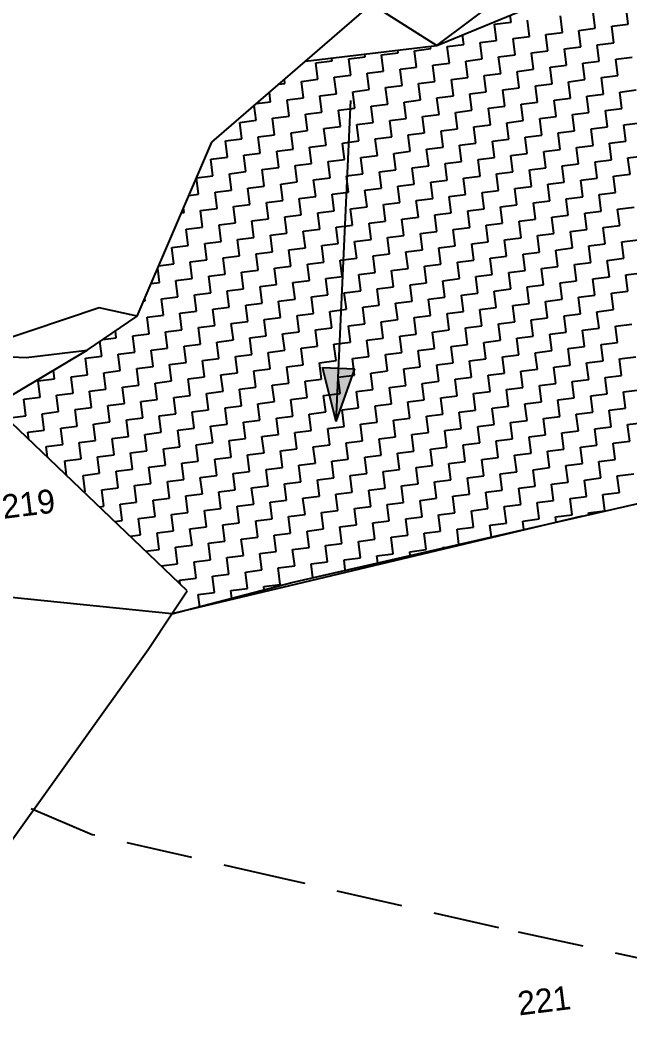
# Model space of a CAD drawing. Header units: metres. Extents: x 286056 to 292206, y 2024114 to 2027347.
# Drawn here: x 289647 to 290004, y 2025392 to 2025983 of the extents above; entities that cross this region are included whole.
import ezdxf
from ezdxf.enums import TextEntityAlignment as Align

# ---------------------------------------------------------------- set-up
doc = ezdxf.new("R2010")
doc.units = ezdxf.units.M
doc.linetypes.add('DASHDOT', pattern=[1, 0.5, -0.25, 0, -0.25])
doc.linetypes.add('DASHED', pattern=[0.75, 0.5, -0.25])
for name, color, linetype in [('LINE_FOOTPATH', 1, 'DASHED'), ('POLY_HATCH', 12, 'Continuous'), ('POLY_PARCEL', 6, 'Continuous'), ('POLY_WATER', 4, 'Continuous'), ('TEXT_PARCEL', 7, 'Continuous'), ('V_BOUND_LINE', 7, 'Continuous'), ('V_BOUND_STREAM_LINE', 7, 'DASHDOT')]:
    doc.layers.add(name, color=color, linetype=linetype)
doc.styles.add('TEXT_MAP', font='')
doc.styles.get('TEXT_MAP').set_extended_font_data('Kruti Dev 050')

# ---------------------------------------------------------------- blocks, each defined once
blk = doc.blocks.new('13')
h = blk.add_hatch(color=256)
h.paths.add_polyline_path([(466.376, 306.915), (465.162, 307.121), (465.701, 302.945)])
h.paths.add_polyline_path([(465.701, 302.945), (467.59, 306.709), (466.376, 306.915)])
for points in [[(465.701, 302.945), (469.766, 326.862)], [(465.162, 307.121), (467.59, 306.709)], [(465.701, 302.945), (465.162, 307.121)], [(465.701, 302.945), (467.59, 306.709)]]:
    blk.add_lwpolyline(points)
at = {"layer": 'LINE_FOOTPATH', "ltscale": 10}
for p, q in [((443.589, 274.238), (431.989, 280.959)), ((457.879, 269.029), (443.589, 274.238)), ((473.177, 263.484), (457.879, 269.029)), ((507.64, 251.386), (473.177, 263.484))]:
    blk.add_line(p, q, dxfattribs=at)
at = {"layer": 'POLY_HATCH'}
for p, q in [((476.716, 330.19), (483.539, 332.048)), ((466.731, 330.219), (476.716, 330.19)), ((451.759, 312.681), (458.976, 325.031)), ((447.713, 310.604), (451.759, 312.681)), ((440.178, 307.282), (447.713, 310.604)), ((483.247, 293.562), (451.593, 290.062)), ((451.593, 290.062), (452.971, 291.638))]:
    blk.add_line(p, q, dxfattribs=at)
at = {"layer": 'POLY_HATCH', "linetype": 'Continuous'}
for p, q in [((481.25, 331.25), (482.5, 331.25)), ((481.25, 330), (481.25, 331.25)), ((482.5, 331.25), (482.5, 331.765)), ((483.75, 330), (483.75, 331.25)), ((486.25, 330), (486.25, 331.25)), ((488.75, 330), (488.75, 331.25)), ((491.25, 330), (491.25, 331.25)), ((478.75, 330), (478.75, 330.744)), ((467.5, 330), (468.75, 330)), ((467.5, 328.75), (467.5, 330)), ((468.75, 330), (468.75, 330.213)), ((470, 330), (471.25, 330)), ((470, 328.75), (470, 330)), ((471.25, 330), (471.25, 330.206)), ((472.5, 330), (473.75, 330)), ((472.5, 328.75), (472.5, 330)), ((473.75, 330), (473.75, 330.198)), ((475, 330), (476.25, 330)), ((475, 328.75), (475, 330)), ((476.25, 330), (476.25, 330.191)), ((477.5, 330), (478.75, 330)), ((477.5, 328.75), (477.5, 330)), ((480, 330), (481.25, 330)), ((480, 328.75), (480, 330)), ((482.5, 330), (483.75, 330)), ((482.5, 328.75), (482.5, 330)), ((485, 330), (486.25, 330)), ((485, 328.75), (485, 330)), ((487.5, 330), (488.75, 330)), ((487.5, 328.75), (487.5, 330)), ((490, 330), (491.25, 330)), ((490, 328.75), (490, 330)), ((465, 328.75), (465, 329.061)), ((463.75, 327.5), (463.75, 328.225)), ((464.535, 328.75), (465, 328.75)), ((466.25, 328.75), (467.5, 328.75)), ((466.25, 327.5), (466.25, 328.75)), ((468.75, 328.75), (470, 328.75)), ((468.75, 327.5), (468.75, 328.75)), ((471.25, 328.75), (472.5, 328.75)), ((471.25, 327.5), (471.25, 328.75)), ((473.75, 328.75), (475, 328.75)), ((473.75, 327.5), (473.75, 328.75)), ((476.25, 328.75), (477.5, 328.75)), ((476.25, 327.5), (476.25, 328.75)), ((478.75, 328.75), (480, 328.75)), ((478.75, 327.5), (478.75, 328.75)), ((481.25, 328.75), (482.5, 328.75)), ((481.25, 327.5), (481.25, 328.75)), ((483.75, 328.75), (485, 328.75)), ((483.75, 327.5), (483.75, 328.75)), ((486.25, 328.75), (487.5, 328.75)), ((486.25, 327.5), (486.25, 328.75)), ((488.75, 328.75), (490, 328.75)), ((488.75, 327.5), (488.75, 328.75)), ((462.5, 326.25), (462.5, 327.389)), ((462.667, 327.5), (463.75, 327.5)), ((465, 327.5), (466.25, 327.5)), ((465, 326.25), (465, 327.5)), ((467.5, 327.5), (468.75, 327.5)), ((467.5, 326.25), (467.5, 327.5)), ((470, 327.5), (471.25, 327.5)), ((470, 326.25), (470, 327.5)), ((472.5, 327.5), (473.75, 327.5)), ((472.5, 326.25), (472.5, 327.5)), ((475, 327.5), (476.25, 327.5)), ((475, 326.25), (475, 327.5)), ((477.5, 327.5), (478.75, 327.5)), ((477.5, 326.25), (477.5, 327.5)), ((480, 327.5), (481.25, 327.5)), ((480, 326.25), (480, 327.5)), ((482.5, 327.5), (483.75, 327.5)), ((482.5, 326.25), (482.5, 327.5)), ((485, 327.5), (486.25, 327.5)), ((485, 326.25), (485, 327.5)), ((487.5, 327.5), (488.75, 327.5)), ((487.5, 326.25), (487.5, 327.5)), ((490, 327.5), (491.25, 327.5)), ((490, 326.25), (490, 327.5)), ((461.25, 326.25), (462.5, 326.25)), ((461.25, 325), (461.25, 326.25)), ((463.75, 326.25), (465, 326.25)), ((463.75, 325), (463.75, 326.25)), ((466.25, 326.25), (467.5, 326.25)), ((466.25, 325), (466.25, 326.25)), ((468.75, 326.25), (470, 326.25)), ((468.75, 325), (468.75, 326.25)), ((471.25, 326.25), (472.5, 326.25)), ((471.25, 325), (471.25, 326.25)), ((473.75, 326.25), (475, 326.25)), ((473.75, 325), (473.75, 326.25)), ((476.25, 326.25), (477.5, 326.25)), ((476.25, 325), (476.25, 326.25)), ((478.75, 326.25), (480, 326.25)), ((478.75, 325), (478.75, 326.25)), ((481.25, 326.25), (482.5, 326.25)), ((481.25, 325), (481.25, 326.25)), ((483.75, 326.25), (485, 326.25)), ((483.75, 325), (483.75, 326.25)), ((486.25, 326.25), (487.5, 326.25)), ((486.25, 325), (486.25, 326.25)), ((488.75, 326.25), (490, 326.25)), ((488.75, 325), (488.75, 326.25)), ((460, 325), (461.25, 325)), ((460, 323.75), (460, 325)), ((462.5, 325), (463.75, 325)), ((462.5, 323.75), (462.5, 325)), ((465, 325), (466.25, 325)), ((465, 323.75), (465, 325)), ((467.5, 325), (468.75, 325)), ((467.5, 323.75), (467.5, 325)), ((470, 325), (471.25, 325)), ((470, 323.75), (470, 325)), ((472.5, 325), (473.75, 325)), ((472.5, 323.75), (472.5, 325)), ((475, 325), (476.25, 325)), ((475, 323.75), (475, 325)), ((477.5, 325), (478.75, 325)), ((477.5, 323.75), (477.5, 325)), ((480, 325), (481.25, 325)), ((480, 323.75), (480, 325)), ((482.5, 325), (483.75, 325)), ((482.5, 323.75), (482.5, 325)), ((485, 325), (486.25, 325)), ((485, 323.75), (485, 325)), ((487.5, 325), (488.75, 325)), ((487.5, 323.75), (487.5, 325)), ((490, 325), (491.25, 325)), ((490, 323.75), (490, 325)), ((458.75, 323.75), (460, 323.75)), ((458.75, 322.5), (458.75, 323.75)), ((461.25, 323.75), (462.5, 323.75)), ((461.25, 322.5), (461.25, 323.75)), ((463.75, 323.75), (465, 323.75)), ((463.75, 322.5), (463.75, 323.75)), ((466.25, 323.75), (467.5, 323.75)), ((466.25, 322.5), (466.25, 323.75)), ((468.75, 323.75), (470, 323.75)), ((468.75, 322.5), (468.75, 323.75)), ((471.25, 323.75), (472.5, 323.75)), ((471.25, 322.5), (471.25, 323.75)), ((473.75, 323.75), (475, 323.75)), ((473.75, 322.5), (473.75, 323.75)), ((476.25, 323.75), (477.5, 323.75)), ((476.25, 322.5), (476.25, 323.75)), ((478.75, 323.75), (480, 323.75)), ((478.75, 322.5), (478.75, 323.75)), ((481.25, 323.75), (482.5, 323.75)), ((481.25, 322.5), (481.25, 323.75)), ((483.75, 323.75), (485, 323.75)), ((483.75, 322.5), (483.75, 323.75)), ((486.25, 323.75), (487.5, 323.75)), ((486.25, 322.5), (486.25, 323.75)), ((488.75, 323.75), (490, 323.75)), ((488.75, 322.5), (488.75, 323.75)), ((457.5, 322.5), (458.75, 322.5)), ((457.5, 321.25), (457.5, 322.5)), ((460, 322.5), (461.25, 322.5)), ((460, 321.25), (460, 322.5)), ((462.5, 322.5), (463.75, 322.5)), ((462.5, 321.25), (462.5, 322.5)), ((465, 322.5), (466.25, 322.5)), ((465, 321.25), (465, 322.5)), ((467.5, 322.5), (468.75, 322.5)), ((467.5, 321.25), (467.5, 322.5)), ((470, 322.5), (471.25, 322.5)), ((470, 321.25), (470, 322.5)), ((472.5, 322.5), (473.75, 322.5)), ((472.5, 321.25), (472.5, 322.5)), ((475, 322.5), (476.25, 322.5)), ((475, 321.25), (475, 322.5)), ((477.5, 322.5), (478.75, 322.5)), ((477.5, 321.25), (477.5, 322.5)), ((480, 322.5), (481.25, 322.5)), ((480, 321.25), (480, 322.5)), ((482.5, 322.5), (483.75, 322.5)), ((482.5, 321.25), (482.5, 322.5)), ((485, 322.5), (486.25, 322.5)), ((485, 321.25), (485, 322.5)), ((487.5, 322.5), (488.75, 322.5)), ((487.5, 321.25), (487.5, 322.5)), ((490, 322.5), (491.25, 322.5)), ((490, 321.25), (490, 322.5)), ((456.766, 321.25), (457.5, 321.25)), ((458.75, 321.25), (460, 321.25)), ((458.75, 320), (458.75, 321.25)), ((461.25, 321.25), (462.5, 321.25)), ((461.25, 320), (461.25, 321.25)), ((463.75, 321.25), (465, 321.25)), ((463.75, 320), (463.75, 321.25)), ((466.25, 321.25), (467.5, 321.25)), ((466.25, 320), (466.25, 321.25)), ((468.75, 321.25), (470, 321.25)), ((468.75, 320), (468.75, 321.25)), ((471.25, 321.25), (472.5, 321.25)), ((471.25, 320), (471.25, 321.25)), ((473.75, 321.25), (475, 321.25)), ((473.75, 320), (473.75, 321.25)), ((476.25, 321.25), (477.5, 321.25)), ((476.25, 320), (476.25, 321.25)), ((478.75, 321.25), (480, 321.25)), ((478.75, 320), (478.75, 321.25)), ((481.25, 321.25), (482.5, 321.25)), ((481.25, 320), (481.25, 321.25)), ((483.75, 321.25), (485, 321.25)), ((483.75, 320), (483.75, 321.25)), ((486.25, 321.25), (487.5, 321.25)), ((486.25, 320), (486.25, 321.25)), ((488.75, 321.25), (490, 321.25)), ((488.75, 320), (488.75, 321.25)), ((456.036, 320), (456.25, 320)), ((456.25, 320), (456.25, 320.366)), ((457.5, 320), (458.75, 320)), ((457.5, 318.75), (457.5, 320)), ((460, 320), (461.25, 320)), ((460, 318.75), (460, 320)), ((462.5, 320), (463.75, 320)), ((462.5, 318.75), (462.5, 320)), ((465, 320), (466.25, 320)), ((465, 318.75), (465, 320)), ((467.5, 320), (468.75, 320)), ((467.5, 318.75), (467.5, 320)), ((470, 320), (471.25, 320)), ((470, 318.75), (470, 320)), ((472.5, 320), (473.75, 320)), ((472.5, 318.75), (472.5, 320)), ((475, 320), (476.25, 320)), ((475, 318.75), (475, 320)), ((477.5, 320), (478.75, 320)), ((477.5, 318.75), (477.5, 320)), ((480, 320), (481.25, 320)), ((480, 318.75), (480, 320)), ((482.5, 320), (483.75, 320)), ((482.5, 318.75), (482.5, 320)), ((485, 320), (486.25, 320)), ((485, 318.75), (485, 320)), ((487.5, 320), (488.75, 320)), ((487.5, 318.75), (487.5, 320)), ((490, 320), (491.25, 320)), ((490, 318.75), (490, 320)), ((456.25, 318.75), (457.5, 318.75)), ((456.25, 317.5), (456.25, 318.75)), ((458.75, 318.75), (460, 318.75)), ((458.75, 317.5), (458.75, 318.75)), ((461.25, 318.75), (462.5, 318.75)), ((461.25, 317.5), (461.25, 318.75)), ((463.75, 318.75), (465, 318.75)), ((463.75, 317.5), (463.75, 318.75)), ((466.25, 318.75), (467.5, 318.75)), ((466.25, 317.5), (466.25, 318.75)), ((468.75, 318.75), (470, 318.75)), ((468.75, 317.5), (468.75, 318.75)), ((471.25, 318.75), (472.5, 318.75)), ((471.25, 317.5), (471.25, 318.75)), ((473.75, 318.75), (475, 318.75)), ((473.75, 317.5), (473.75, 318.75)), ((476.25, 318.75), (477.5, 318.75)), ((476.25, 317.5), (476.25, 318.75)), ((478.75, 318.75), (480, 318.75)), ((478.75, 317.5), (478.75, 318.75)), ((481.25, 318.75), (482.5, 318.75)), ((481.25, 317.5), (481.25, 318.75)), ((483.75, 318.75), (485, 318.75)), ((483.75, 317.5), (483.75, 318.75)), ((486.25, 318.75), (487.5, 318.75)), ((486.25, 317.5), (486.25, 318.75)), ((488.75, 318.75), (490, 318.75)), ((488.75, 317.5), (488.75, 318.75)), ((455, 317.5), (456.25, 317.5)), ((455, 316.25), (455, 317.5)), ((457.5, 317.5), (458.75, 317.5)), ((457.5, 316.25), (457.5, 317.5)), ((460, 317.5), (461.25, 317.5)), ((460, 316.25), (460, 317.5)), ((462.5, 317.5), (463.75, 317.5)), ((462.5, 316.25), (462.5, 317.5)), ((465, 317.5), (466.25, 317.5)), ((465, 316.25), (465, 317.5)), ((467.5, 317.5), (468.75, 317.5)), ((467.5, 316.25), (467.5, 317.5)), ((470, 317.5), (471.25, 317.5)), ((470, 316.25), (470, 317.5)), ((472.5, 317.5), (473.75, 317.5)), ((472.5, 316.25), (472.5, 317.5)), ((475, 317.5), (476.25, 317.5)), ((475, 316.25), (475, 317.5)), ((477.5, 317.5), (478.75, 317.5)), ((477.5, 316.25), (477.5, 317.5)), ((480, 317.5), (481.25, 317.5)), ((480, 316.25), (480, 317.5)), ((482.5, 317.5), (483.75, 317.5)), ((482.5, 316.25), (482.5, 317.5)), ((485, 317.5), (486.25, 317.5)), ((485, 316.25), (485, 317.5)), ((487.5, 317.5), (488.75, 317.5)), ((487.5, 316.25), (487.5, 317.5)), ((453.75, 315), (453.75, 316.088)), ((453.845, 316.25), (455, 316.25)), ((456.25, 316.25), (457.5, 316.25)), ((456.25, 315), (456.25, 316.25)), ((458.75, 316.25), (460, 316.25)), ((458.75, 315), (458.75, 316.25)), ((461.25, 316.25), (462.5, 316.25)), ((461.25, 315), (461.25, 316.25)), ((463.75, 316.25), (465, 316.25)), ((463.75, 315), (463.75, 316.25)), ((466.25, 316.25), (467.5, 316.25)), ((466.25, 315), (466.25, 316.25)), ((468.75, 316.25), (470, 316.25)), ((468.75, 315), (468.75, 316.25)), ((471.25, 316.25), (472.5, 316.25)), ((471.25, 315), (471.25, 316.25)), ((473.75, 316.25), (475, 316.25)), ((473.75, 315), (473.75, 316.25)), ((476.25, 316.25), (477.5, 316.25)), ((476.25, 315), (476.25, 316.25)), ((478.75, 316.25), (480, 316.25)), ((478.75, 315), (478.75, 316.25)), ((481.25, 316.25), (482.5, 316.25)), ((481.25, 315), (481.25, 316.25)), ((483.75, 316.25), (485, 316.25)), ((483.75, 315), (483.75, 316.25)), ((486.25, 316.25), (487.5, 316.25)), ((486.25, 315), (486.25, 316.25)), ((488.75, 316.25), (490, 316.25)), ((488.75, 315), (488.75, 316.25)), ((453.114, 315), (453.75, 315)), ((455, 315), (456.25, 315)), ((455, 313.75), (455, 315)), ((457.5, 315), (458.75, 315)), ((457.5, 313.75), (457.5, 315)), ((460, 315), (461.25, 315)), ((460, 313.75), (460, 315)), ((462.5, 315), (463.75, 315)), ((462.5, 313.75), (462.5, 315)), ((465, 315), (466.25, 315)), ((465, 313.75), (465, 315)), ((467.5, 315), (468.75, 315)), ((467.5, 313.75), (467.5, 315)), ((470, 315), (471.25, 315)), ((470, 313.75), (470, 315)), ((472.5, 315), (473.75, 315)), ((472.5, 313.75), (472.5, 315)), ((475, 315), (476.25, 315)), ((475, 313.75), (475, 315)), ((477.5, 315), (478.75, 315)), ((477.5, 313.75), (477.5, 315)), ((480, 315), (481.25, 315)), ((480, 313.75), (480, 315)), ((482.5, 315), (483.75, 315)), ((482.5, 313.75), (482.5, 315)), ((485, 315), (486.25, 315)), ((485, 313.75), (485, 315)), ((487.5, 315), (488.75, 315)), ((487.5, 313.75), (487.5, 315)), ((452.384, 313.75), (452.5, 313.75)), ((452.5, 313.75), (452.5, 313.949)), ((453.75, 313.75), (455, 313.75)), ((453.75, 312.5), (453.75, 313.75)), ((456.25, 313.75), (457.5, 313.75)), ((456.25, 312.5), (456.25, 313.75)), ((458.75, 313.75), (460, 313.75)), ((458.75, 312.5), (458.75, 313.75)), ((461.25, 313.75), (462.5, 313.75)), ((461.25, 312.5), (461.25, 313.75)), ((463.75, 313.75), (465, 313.75)), ((463.75, 312.5), (463.75, 313.75)), ((466.25, 313.75), (467.5, 313.75)), ((466.25, 312.5), (466.25, 313.75)), ((468.75, 313.75), (470, 313.75)), ((468.75, 312.5), (468.75, 313.75)), ((471.25, 313.75), (472.5, 313.75)), ((471.25, 312.5), (471.25, 313.75)), ((473.75, 313.75), (475, 313.75)), ((473.75, 312.5), (473.75, 313.75)), ((476.25, 313.75), (477.5, 313.75)), ((476.25, 312.5), (476.25, 313.75)), ((478.75, 313.75), (480, 313.75)), ((478.75, 312.5), (478.75, 313.75)), ((481.25, 313.75), (482.5, 313.75)), ((481.25, 312.5), (481.25, 313.75)), ((483.75, 313.75), (485, 313.75)), ((483.75, 312.5), (483.75, 313.75)), ((486.25, 313.75), (487.5, 313.75)), ((486.25, 312.5), (486.25, 313.75)), ((488.75, 313.75), (490, 313.75)), ((488.75, 312.5), (488.75, 313.75)), ((452.5, 312.5), (453.75, 312.5)), ((452.5, 311.25), (452.5, 312.5)), ((455, 312.5), (456.25, 312.5)), ((455, 311.25), (455, 312.5)), ((457.5, 312.5), (458.75, 312.5)), ((457.5, 311.25), (457.5, 312.5)), ((460, 312.5), (461.25, 312.5)), ((460, 311.25), (460, 312.5)), ((462.5, 312.5), (463.75, 312.5)), ((462.5, 311.25), (462.5, 312.5)), ((465, 312.5), (466.25, 312.5)), ((465, 311.25), (465, 312.5)), ((467.5, 312.5), (468.75, 312.5)), ((467.5, 311.25), (467.5, 312.5)), ((470, 312.5), (471.25, 312.5)), ((470, 311.25), (470, 312.5)), ((472.5, 312.5), (473.75, 312.5)), ((472.5, 311.25), (472.5, 312.5)), ((475, 312.5), (476.25, 312.5)), ((475, 311.25), (475, 312.5)), ((477.5, 312.5), (478.75, 312.5)), ((477.5, 311.25), (477.5, 312.5)), ((480, 312.5), (481.25, 312.5)), ((480, 311.25), (480, 312.5)), ((482.5, 312.5), (483.75, 312.5)), ((482.5, 311.25), (482.5, 312.5)), ((485, 312.5), (486.25, 312.5)), ((485, 311.25), (485, 312.5)), ((487.5, 312.5), (488.75, 312.5)), ((487.5, 311.25), (487.5, 312.5)), ((450, 311.25), (450, 311.778)), ((448.75, 310), (448.75, 311.137)), ((448.971, 311.25), (450, 311.25)), ((451.25, 311.25), (452.5, 311.25)), ((451.25, 310), (451.25, 311.25)), ((453.75, 311.25), (455, 311.25)), ((453.75, 310), (453.75, 311.25)), ((456.25, 311.25), (457.5, 311.25)), ((456.25, 310), (456.25, 311.25)), ((458.75, 311.25), (460, 311.25)), ((458.75, 310), (458.75, 311.25)), ((461.25, 311.25), (462.5, 311.25)), ((461.25, 310), (461.25, 311.25)), ((463.75, 311.25), (465, 311.25)), ((463.75, 310), (463.75, 311.25)), ((466.25, 311.25), (467.5, 311.25)), ((466.25, 310), (466.25, 311.25)), ((468.75, 311.25), (470, 311.25)), ((468.75, 310), (468.75, 311.25)), ((471.25, 311.25), (472.5, 311.25)), ((471.25, 310), (471.25, 311.25)), ((473.75, 311.25), (475, 311.25)), ((473.75, 310), (473.75, 311.25)), ((476.25, 311.25), (477.5, 311.25)), ((476.25, 310), (476.25, 311.25)), ((478.75, 311.25), (480, 311.25)), ((478.75, 310), (478.75, 311.25)), ((481.25, 311.25), (482.5, 311.25)), ((481.25, 310), (481.25, 311.25)), ((483.75, 311.25), (485, 311.25)), ((483.75, 310), (483.75, 311.25)), ((486.25, 311.25), (487.5, 311.25)), ((486.25, 310), (486.25, 311.25)), ((488.75, 311.25), (490, 311.25)), ((488.75, 310), (488.75, 311.25)), ((447.5, 310), (448.75, 310)), ((447.5, 308.75), (447.5, 310)), ((450, 310), (451.25, 310)), ((450, 308.75), (450, 310)), ((452.5, 310), (453.75, 310)), ((452.5, 308.75), (452.5, 310)), ((455, 310), (456.25, 310)), ((455, 308.75), (455, 310)), ((457.5, 310), (458.75, 310)), ((457.5, 308.75), (457.5, 310)), ((460, 310), (461.25, 310)), ((460, 308.75), (460, 310)), ((462.5, 310), (463.75, 310)), ((462.5, 308.75), (462.5, 310)), ((465, 310), (466.25, 310)), ((465, 308.75), (465, 310)), ((467.5, 310), (468.75, 310)), ((467.5, 308.75), (467.5, 310)), ((470, 310), (471.25, 310)), ((470, 308.75), (470, 310)), ((472.5, 310), (473.75, 310)), ((472.5, 308.75), (472.5, 310)), ((475, 310), (476.25, 310)), ((475, 308.75), (475, 310)), ((477.5, 310), (478.75, 310)), ((477.5, 308.75), (477.5, 310)), ((480, 310), (481.25, 310)), ((480, 308.75), (480, 310)), ((482.5, 310), (483.75, 310)), ((482.5, 308.75), (482.5, 310)), ((485, 310), (486.25, 310)), ((485, 308.75), (485, 310)), ((487.5, 310), (488.75, 310)), ((487.5, 308.75), (487.5, 310)), ((445, 308.75), (445, 309.408)), ((443.75, 308.75), (445, 308.75)), ((443.75, 307.5), (443.75, 308.75)), ((446.25, 308.75), (447.5, 308.75)), ((446.25, 307.5), (446.25, 308.75)), ((448.75, 308.75), (450, 308.75)), ((448.75, 307.5), (448.75, 308.75)), ((451.25, 308.75), (452.5, 308.75)), ((451.25, 307.5), (451.25, 308.75)), ((453.75, 308.75), (455, 308.75)), ((453.75, 307.5), (453.75, 308.75)), ((456.25, 308.75), (457.5, 308.75)), ((456.25, 307.5), (456.25, 308.75)), ((458.75, 308.75), (460, 308.75)), ((458.75, 307.5), (458.75, 308.75)), ((461.25, 308.75), (462.5, 308.75)), ((461.25, 307.5), (461.25, 308.75)), ((463.75, 308.75), (465, 308.75)), ((463.75, 307.5), (463.75, 308.75)), ((466.25, 308.75), (467.5, 308.75)), ((466.25, 307.5), (466.25, 308.75)), ((468.75, 308.75), (470, 308.75)), ((468.75, 307.5), (468.75, 308.75)), ((471.25, 308.75), (472.5, 308.75)), ((471.25, 307.5), (471.25, 308.75)), ((473.75, 308.75), (475, 308.75)), ((473.75, 307.5), (473.75, 308.75)), ((476.25, 308.75), (477.5, 308.75)), ((476.25, 307.5), (476.25, 308.75)), ((478.75, 308.75), (480, 308.75)), ((478.75, 307.5), (478.75, 308.75)), ((481.25, 308.75), (482.5, 308.75)), ((481.25, 307.5), (481.25, 308.75)), ((483.75, 308.75), (485, 308.75)), ((483.75, 307.5), (483.75, 308.75)), ((486.25, 308.75), (487.5, 308.75)), ((486.25, 307.5), (486.25, 308.75)), ((442.5, 307.5), (443.75, 307.5)), ((442.5, 306.25), (442.5, 307.5)), ((445, 307.5), (446.25, 307.5)), ((445, 306.25), (445, 307.5)), ((447.5, 307.5), (448.75, 307.5)), ((447.5, 306.25), (447.5, 307.5)), ((450, 307.5), (451.25, 307.5)), ((450, 306.25), (450, 307.5)), ((452.5, 307.5), (453.75, 307.5)), ((452.5, 306.25), (452.5, 307.5)), ((455, 307.5), (456.25, 307.5)), ((455, 306.25), (455, 307.5)), ((457.5, 307.5), (458.75, 307.5)), ((457.5, 306.25), (457.5, 307.5)), ((460, 307.5), (461.25, 307.5)), ((460, 306.25), (460, 307.5)), ((462.5, 307.5), (463.75, 307.5)), ((462.5, 306.25), (462.5, 307.5)), ((465, 307.5), (466.25, 307.5)), ((465, 306.25), (465, 307.5)), ((467.5, 307.5), (468.75, 307.5)), ((467.5, 306.25), (467.5, 307.5)), ((470, 307.5), (471.25, 307.5)), ((470, 306.25), (470, 307.5)), ((472.5, 307.5), (473.75, 307.5)), ((472.5, 306.25), (472.5, 307.5)), ((475, 307.5), (476.25, 307.5)), ((475, 306.25), (475, 307.5)), ((477.5, 307.5), (478.75, 307.5)), ((477.5, 306.25), (477.5, 307.5)), ((480, 307.5), (481.25, 307.5)), ((480, 306.25), (480, 307.5)), ((482.5, 307.5), (483.75, 307.5)), ((482.5, 306.25), (482.5, 307.5)), ((485, 307.5), (486.25, 307.5)), ((485, 306.25), (485, 307.5)), ((487.5, 307.5), (488.75, 307.5)), ((487.5, 306.25), (487.5, 307.5)), ((441.25, 306.25), (442.5, 306.25)), ((443.75, 306.25), (445, 306.25)), ((443.75, 305), (443.75, 306.25)), ((446.25, 306.25), (447.5, 306.25)), ((446.25, 305), (446.25, 306.25)), ((448.75, 306.25), (450, 306.25)), ((448.75, 305), (448.75, 306.25)), ((451.25, 306.25), (452.5, 306.25)), ((451.25, 305), (451.25, 306.25)), ((453.75, 306.25), (455, 306.25)), ((453.75, 305), (453.75, 306.25)), ((456.25, 306.25), (457.5, 306.25)), ((456.25, 305), (456.25, 306.25)), ((458.75, 306.25), (460, 306.25)), ((458.75, 305), (458.75, 306.25)), ((461.25, 306.25), (462.5, 306.25)), ((461.25, 305), (461.25, 306.25)), ((463.75, 306.25), (465, 306.25)), ((463.75, 305), (463.75, 306.25)), ((466.25, 306.25), (467.5, 306.25)), ((466.25, 305), (466.25, 306.25)), ((468.75, 306.25), (470, 306.25)), ((468.75, 305), (468.75, 306.25)), ((471.25, 306.25), (472.5, 306.25)), ((471.25, 305), (471.25, 306.25)), ((473.75, 306.25), (475, 306.25)), ((473.75, 305), (473.75, 306.25)), ((476.25, 306.25), (477.5, 306.25)), ((476.25, 305), (476.25, 306.25)), ((478.75, 306.25), (480, 306.25)), ((478.75, 305), (478.75, 306.25)), ((481.25, 306.25), (482.5, 306.25)), ((481.25, 305), (481.25, 306.25)), ((483.75, 306.25), (485, 306.25)), ((483.75, 305), (483.75, 306.25)), ((486.25, 306.25), (487.5, 306.25)), ((486.25, 305), (486.25, 306.25)), ((442.5, 305), (443.75, 305)), ((442.5, 304.443), (442.5, 305)), ((445, 305), (446.25, 305)), ((445, 303.75), (445, 305)), ((447.5, 305), (448.75, 305)), ((447.5, 303.75), (447.5, 305)), ((450, 305), (451.25, 305)), ((450, 303.75), (450, 305)), ((452.5, 305), (453.75, 305)), ((452.5, 303.75), (452.5, 305)), ((455, 305), (456.25, 305)), ((455, 303.75), (455, 305)), ((457.5, 305), (458.75, 305)), ((457.5, 303.75), (457.5, 305)), ((460, 305), (461.25, 305)), ((460, 303.75), (460, 305)), ((462.5, 305), (463.75, 305)), ((462.5, 303.75), (462.5, 305)), ((465, 305), (466.25, 305)), ((465, 303.75), (465, 305)), ((467.5, 305), (468.75, 305)), ((467.5, 303.75), (467.5, 305)), ((470, 305), (471.25, 305)), ((470, 303.75), (470, 305)), ((472.5, 305), (473.75, 305)), ((472.5, 303.75), (472.5, 305)), ((475, 305), (476.25, 305)), ((475, 303.75), (475, 305)), ((477.5, 305), (478.75, 305)), ((477.5, 303.75), (477.5, 305)), ((480, 305), (481.25, 305)), ((480, 303.75), (480, 305)), ((482.5, 305), (483.75, 305)), ((482.5, 303.75), (482.5, 305)), ((485, 305), (486.25, 305)), ((485, 303.75), (485, 305)), ((487.5, 305), (488.75, 305)), ((487.5, 303.75), (487.5, 305)), ((443.75, 303.75), (445, 303.75)), ((443.75, 302.914), (443.75, 303.75)), ((446.25, 303.75), (447.5, 303.75)), ((446.25, 302.5), (446.25, 303.75)), ((448.75, 303.75), (450, 303.75)), ((448.75, 302.5), (448.75, 303.75)), ((451.25, 303.75), (452.5, 303.75)), ((451.25, 302.5), (451.25, 303.75)), ((453.75, 303.75), (455, 303.75)), ((453.75, 302.5), (453.75, 303.75)), ((456.25, 303.75), (457.5, 303.75)), ((456.25, 302.5), (456.25, 303.75)), ((458.75, 303.75), (460, 303.75)), ((458.75, 302.5), (458.75, 303.75)), ((461.25, 303.75), (462.5, 303.75)), ((461.25, 302.5), (461.25, 303.75)), ((463.75, 303.75), (465, 303.75)), ((463.75, 302.5), (463.75, 303.75)), ((466.25, 303.75), (467.5, 303.75)), ((466.25, 302.5), (466.25, 303.75)), ((468.75, 303.75), (470, 303.75)), ((468.75, 302.5), (468.75, 303.75)), ((471.25, 303.75), (472.5, 303.75)), ((471.25, 302.5), (471.25, 303.75)), ((473.75, 303.75), (475, 303.75)), ((473.75, 302.5), (473.75, 303.75)), ((476.25, 303.75), (477.5, 303.75)), ((476.25, 302.5), (476.25, 303.75)), ((478.75, 303.75), (480, 303.75)), ((478.75, 302.5), (478.75, 303.75)), ((481.25, 303.75), (482.5, 303.75)), ((481.25, 302.5), (481.25, 303.75)), ((483.75, 303.75), (485, 303.75)), ((483.75, 302.5), (483.75, 303.75)), ((486.25, 303.75), (487.5, 303.75)), ((486.25, 302.5), (486.25, 303.75)), ((445, 302.5), (446.25, 302.5)), ((445, 301.385), (445, 302.5)), ((447.5, 302.5), (448.75, 302.5)), ((447.5, 301.25), (447.5, 302.5)), ((450, 302.5), (451.25, 302.5)), ((450, 301.25), (450, 302.5)), ((452.5, 302.5), (453.75, 302.5)), ((452.5, 301.25), (452.5, 302.5)), ((455, 302.5), (456.25, 302.5)), ((455, 301.25), (455, 302.5)), ((457.5, 302.5), (458.75, 302.5)), ((457.5, 301.25), (457.5, 302.5)), ((460, 302.5), (461.25, 302.5)), ((460, 301.25), (460, 302.5)), ((462.5, 302.5), (463.75, 302.5)), ((462.5, 301.25), (462.5, 302.5)), ((465, 302.5), (466.25, 302.5)), ((465, 301.25), (465, 302.5)), ((467.5, 302.5), (468.75, 302.5)), ((467.5, 301.25), (467.5, 302.5)), ((470, 302.5), (471.25, 302.5)), ((470, 301.25), (470, 302.5)), ((472.5, 302.5), (473.75, 302.5)), ((472.5, 301.25), (472.5, 302.5)), ((475, 302.5), (476.25, 302.5)), ((475, 301.25), (475, 302.5)), ((477.5, 302.5), (478.75, 302.5)), ((477.5, 301.25), (477.5, 302.5)), ((480, 302.5), (481.25, 302.5)), ((480, 301.25), (480, 302.5)), ((482.5, 302.5), (483.75, 302.5)), ((482.5, 301.25), (482.5, 302.5)), ((485, 302.5), (486.25, 302.5)), ((485, 301.25), (485, 302.5)), ((487.5, 302.5), (488.75, 302.5)), ((487.5, 301.25), (487.5, 302.5)), ((446.25, 301.25), (447.5, 301.25)), ((446.25, 300), (446.25, 301.25)), ((448.75, 301.25), (450, 301.25)), ((448.75, 300), (448.75, 301.25)), ((451.25, 301.25), (452.5, 301.25)), ((451.25, 300), (451.25, 301.25)), ((453.75, 301.25), (455, 301.25)), ((453.75, 300), (453.75, 301.25)), ((456.25, 301.25), (457.5, 301.25)), ((456.25, 300), (456.25, 301.25)), ((458.75, 301.25), (460, 301.25)), ((458.75, 300), (458.75, 301.25)), ((461.25, 301.25), (462.5, 301.25)), ((461.25, 300), (461.25, 301.25)), ((463.75, 301.25), (465, 301.25)), ((463.75, 300), (463.75, 301.25)), ((466.25, 301.25), (467.5, 301.25)), ((466.25, 300), (466.25, 301.25)), ((468.75, 301.25), (470, 301.25)), ((468.75, 300), (468.75, 301.25)), ((471.25, 301.25), (472.5, 301.25)), ((471.25, 300), (471.25, 301.25)), ((473.75, 301.25), (475, 301.25)), ((473.75, 300), (473.75, 301.25)), ((476.25, 301.25), (477.5, 301.25)), ((476.25, 300), (476.25, 301.25)), ((478.75, 301.25), (480, 301.25)), ((478.75, 300), (478.75, 301.25)), ((481.25, 301.25), (482.5, 301.25)), ((481.25, 300), (481.25, 301.25)), ((483.75, 301.25), (485, 301.25)), ((483.75, 300), (483.75, 301.25)), ((486.25, 301.25), (487.5, 301.25)), ((486.25, 300), (486.25, 301.25)), ((446.133, 300), (446.25, 300)), ((447.5, 300), (448.75, 300)), ((447.5, 298.75), (447.5, 300)), ((450, 300), (451.25, 300)), ((450, 298.75), (450, 300)), ((452.5, 300), (453.75, 300)), ((452.5, 298.75), (452.5, 300)), ((455, 300), (456.25, 300)), ((455, 298.75), (455, 300)), ((457.5, 300), (458.75, 300)), ((457.5, 298.75), (457.5, 300)), ((460, 300), (461.25, 300)), ((460, 298.75), (460, 300)), ((462.5, 300), (463.75, 300)), ((462.5, 298.75), (462.5, 300)), ((465, 300), (466.25, 300)), ((465, 298.75), (465, 300)), ((467.5, 300), (468.75, 300)), ((467.5, 298.75), (467.5, 300)), ((470, 300), (471.25, 300)), ((470, 298.75), (470, 300)), ((472.5, 300), (473.75, 300)), ((472.5, 298.75), (472.5, 300)), ((475, 300), (476.25, 300)), ((475, 298.75), (475, 300)), ((477.5, 300), (478.75, 300)), ((477.5, 298.75), (477.5, 300)), ((480, 300), (481.25, 300)), ((480, 298.75), (480, 300)), ((482.5, 300), (483.75, 300)), ((482.5, 298.75), (482.5, 300)), ((485, 300), (486.25, 300)), ((485, 298.75), (485, 300)), ((487.5, 300), (488.75, 300)), ((487.5, 298.75), (487.5, 300)), ((447.155, 298.75), (447.5, 298.75)), ((448.75, 298.75), (450, 298.75)), ((448.75, 297.5), (448.75, 298.75)), ((451.25, 298.75), (452.5, 298.75)), ((451.25, 297.5), (451.25, 298.75)), ((453.75, 298.75), (455, 298.75)), ((453.75, 297.5), (453.75, 298.75)), ((456.25, 298.75), (457.5, 298.75)), ((456.25, 297.5), (456.25, 298.75)), ((458.75, 298.75), (460, 298.75)), ((458.75, 297.5), (458.75, 298.75)), ((461.25, 298.75), (462.5, 298.75)), ((461.25, 297.5), (461.25, 298.75)), ((463.75, 298.75), (465, 298.75)), ((463.75, 297.5), (463.75, 298.75)), ((466.25, 298.75), (467.5, 298.75)), ((466.25, 297.5), (466.25, 298.75)), ((468.75, 298.75), (470, 298.75)), ((468.75, 297.5), (468.75, 298.75)), ((471.25, 298.75), (472.5, 298.75)), ((471.25, 297.5), (471.25, 298.75)), ((473.75, 298.75), (475, 298.75)), ((473.75, 297.5), (473.75, 298.75)), ((476.25, 298.75), (477.5, 298.75)), ((476.25, 297.5), (476.25, 298.75)), ((478.75, 298.75), (480, 298.75)), ((478.75, 297.5), (478.75, 298.75)), ((481.25, 298.75), (482.5, 298.75)), ((481.25, 297.5), (481.25, 298.75)), ((483.75, 298.75), (485, 298.75)), ((483.75, 297.5), (483.75, 298.75)), ((486.25, 298.75), (487.5, 298.75)), ((486.25, 297.5), (486.25, 298.75)), ((448.177, 297.5), (448.75, 297.5)), ((450, 297.5), (451.25, 297.5)), ((450, 296.25), (450, 297.5)), ((452.5, 297.5), (453.75, 297.5)), ((452.5, 296.25), (452.5, 297.5)), ((455, 297.5), (456.25, 297.5)), ((455, 296.25), (455, 297.5)), ((457.5, 297.5), (458.75, 297.5)), ((457.5, 296.25), (457.5, 297.5)), ((460, 297.5), (461.25, 297.5)), ((460, 296.25), (460, 297.5)), ((462.5, 297.5), (463.75, 297.5)), ((462.5, 296.25), (462.5, 297.5)), ((465, 297.5), (466.25, 297.5)), ((465, 296.25), (465, 297.5)), ((467.5, 297.5), (468.75, 297.5)), ((467.5, 296.25), (467.5, 297.5)), ((470, 297.5), (471.25, 297.5)), ((470, 296.25), (470, 297.5)), ((472.5, 297.5), (473.75, 297.5)), ((472.5, 296.25), (472.5, 297.5)), ((475, 297.5), (476.25, 297.5)), ((475, 296.25), (475, 297.5)), ((477.5, 297.5), (478.75, 297.5)), ((477.5, 296.25), (477.5, 297.5)), ((480, 297.5), (481.25, 297.5)), ((480, 296.25), (480, 297.5)), ((482.5, 297.5), (483.75, 297.5)), ((482.5, 296.25), (482.5, 297.5)), ((485, 297.5), (486.25, 297.5)), ((485, 296.25), (485, 297.5)), ((449.199, 296.25), (450, 296.25)), ((451.25, 296.25), (452.5, 296.25)), ((451.25, 295), (451.25, 296.25)), ((453.75, 296.25), (455, 296.25)), ((453.75, 295), (453.75, 296.25)), ((456.25, 296.25), (457.5, 296.25)), ((456.25, 295), (456.25, 296.25)), ((458.75, 296.25), (460, 296.25)), ((458.75, 295), (458.75, 296.25)), ((461.25, 296.25), (462.5, 296.25)), ((461.25, 295), (461.25, 296.25)), ((463.75, 296.25), (465, 296.25)), ((463.75, 295), (463.75, 296.25)), ((466.25, 296.25), (467.5, 296.25)), ((466.25, 295), (466.25, 296.25)), ((468.75, 296.25), (470, 296.25)), ((468.75, 295), (468.75, 296.25)), ((471.25, 296.25), (472.5, 296.25)), ((471.25, 295), (471.25, 296.25)), ((473.75, 296.25), (475, 296.25)), ((473.75, 295), (473.75, 296.25)), ((476.25, 296.25), (477.5, 296.25)), ((476.25, 295), (476.25, 296.25)), ((478.75, 296.25), (480, 296.25)), ((478.75, 295), (478.75, 296.25)), ((481.25, 296.25), (482.5, 296.25)), ((481.25, 295), (481.25, 296.25)), ((483.75, 296.25), (485, 296.25)), ((483.75, 295), (483.75, 296.25)), ((486.25, 296.25), (487.5, 296.25)), ((486.25, 295), (486.25, 296.25)), ((450.222, 295), (451.25, 295)), ((452.5, 295), (453.75, 295)), ((452.5, 293.75), (452.5, 295)), ((455, 295), (456.25, 295)), ((455, 293.75), (455, 295)), ((457.5, 295), (458.75, 295)), ((457.5, 293.75), (457.5, 295)), ((460, 295), (461.25, 295)), ((460, 293.75), (460, 295)), ((462.5, 295), (463.75, 295)), ((462.5, 293.75), (462.5, 295)), ((465, 295), (466.25, 295)), ((465, 293.75), (465, 295)), ((467.5, 295), (468.75, 295)), ((467.5, 293.75), (467.5, 295)), ((470, 295), (471.25, 295)), ((470, 293.75), (470, 295)), ((472.5, 295), (473.75, 295)), ((472.5, 293.75), (472.5, 295)), ((475, 295), (476.25, 295)), ((475, 293.75), (475, 295)), ((477.5, 295), (478.75, 295)), ((477.5, 293.75), (477.5, 295)), ((480, 295), (481.25, 295)), ((480, 293.75), (480, 295)), ((482.5, 295), (483.75, 295)), ((482.5, 293.75), (482.5, 295)), ((485, 295), (486.25, 295)), ((485, 293.75), (485, 295)), ((451.25, 293.75), (452.5, 293.75)), ((451.25, 293.742), (451.25, 293.75)), ((453.75, 293.75), (455, 293.75)), ((453.75, 292.5), (453.75, 293.75)), ((456.25, 293.75), (457.5, 293.75)), ((456.25, 292.5), (456.25, 293.75)), ((458.75, 293.75), (460, 293.75)), ((458.75, 292.5), (458.75, 293.75)), ((461.25, 293.75), (462.5, 293.75)), ((461.25, 292.5), (461.25, 293.75)), ((463.75, 293.75), (465, 293.75)), ((463.75, 292.5), (463.75, 293.75)), ((466.25, 293.75), (467.5, 293.75)), ((466.25, 292.5), (466.25, 293.75)), ((468.75, 293.75), (470, 293.75)), ((468.75, 292.5), (468.75, 293.75)), ((471.25, 293.75), (472.5, 293.75)), ((471.25, 292.5), (471.25, 293.75)), ((473.75, 293.75), (475, 293.75)), ((473.75, 292.595), (473.75, 293.75)), ((476.25, 293.75), (477.5, 293.75)), ((476.25, 292.849), (476.25, 293.75)), ((478.75, 293.75), (480, 293.75)), ((478.75, 293.104), (478.75, 293.75)), ((481.25, 293.75), (482.5, 293.75)), ((481.25, 293.358), (481.25, 293.75)), ((483.75, 293.75), (485, 293.75)), ((483.75, 293.613), (483.75, 293.75)), ((452.5, 292.5), (453.75, 292.5)), ((452.5, 292.214), (452.5, 292.5)), ((455, 292.5), (456.25, 292.5)), ((455, 291.25), (455, 292.5)), ((457.5, 292.5), (458.75, 292.5)), ((457.5, 291.25), (457.5, 292.5)), ((460, 292.5), (461.25, 292.5)), ((460, 291.25), (460, 292.5)), ((462.5, 292.5), (463.75, 292.5)), ((462.5, 291.449), (462.5, 292.5)), ((465, 292.5), (466.25, 292.5)), ((465, 291.704), (465, 292.5)), ((467.5, 292.5), (468.75, 292.5)), ((467.5, 291.958), (467.5, 292.5)), ((470, 292.5), (471.25, 292.5)), ((470, 292.213), (470, 292.5)), ((472.5, 292.5), (472.821, 292.5)), ((472.5, 292.467), (472.5, 292.5)), ((453.75, 291.25), (455, 291.25)), ((453.75, 290.295), (453.75, 291.25)), ((456.25, 291.25), (457.5, 291.25)), ((456.25, 290.642), (456.25, 291.25)), ((458.75, 291.25), (460, 291.25)), ((458.75, 290.989), (458.75, 291.25))]:
    blk.add_line(p, q, dxfattribs=at)
at = {"layer": 'POLY_PARCEL'}
for p, q in [((452.971, 291.638), (440.178, 307.282)), ((460.872, 291.283), (499.165, 295.183)), ((451.593, 290.062), (439.487, 292.821)), ((451.593, 290.062), (460.872, 291.283)), ((449.505, 287.586), (451.593, 290.062)), ((434.305, 271.087), (449.505, 287.586))]:
    blk.add_line(p, q, dxfattribs=at)
at = {"layer": 'POLY_WATER'}
for p, q in [((448.99, 313.646), (440.446, 311.903)), ((451.759, 312.681), (448.99, 313.646))]:
    blk.add_line(p, q, dxfattribs=at)
at = {"layer": 'V_BOUND_LINE'}
for p, q in [((476.716, 330.19), (489.181, 337.293)), ((458.976, 325.031), (472.206, 333.883)), ((472.206, 333.883), (476.716, 330.19))]:
    blk.add_line(p, q, dxfattribs=at)
at = {"layer": 'V_BOUND_STREAM_LINE', "ltscale": 10}
for p, q in [((439.343, 311.261), (443.061, 310.605)), ((443.061, 310.605), (447.713, 310.604))]:
    blk.add_line(p, q, dxfattribs=at)
at = {"layer": 'TEXT_PARCEL', "style": 'TEXT_MAP'}
for s, p in [('219', (441.885, 298.726)), ('221', (475.897, 256.726))]:
    blk.add_text(s, height=1.8, dxfattribs=at).set_placement(p, align=Align.CENTER)

msp = doc.modelspace()

# ---------------------------------------------------------------- block references
at = {"xscale": 7.751650312977041, "yscale": 7.751650312977041, "zscale": 7.751650312977041, "rotation": 7.058277928675759}
msp.add_blockref('13', (286538.24, 2022974.39), dxfattribs=at)

doc.saveas('drawing.dxf')
